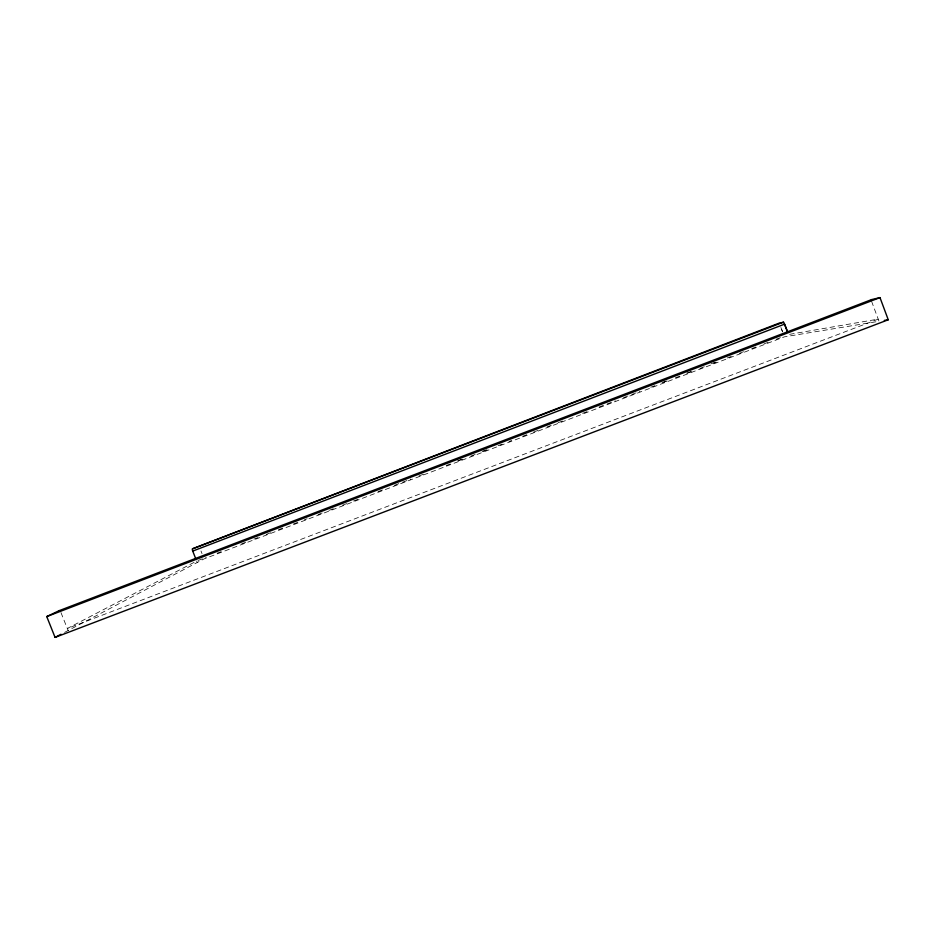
<?xml version="1.0" encoding="UTF-8"?>
<svg xmlns="http://www.w3.org/2000/svg" width="935" height="935" viewBox="0 0 935 935"><rect width="100%" height="100%" fill="white"/><g stroke="black" fill="none" stroke-linecap="round" stroke-linejoin="round"><path stroke-width="0.7" stroke-dasharray="4.67 3.51" d="M64.573 632.399L204.099 558.896L784.442 336.834L879.017 321.289L871.911 302.227M194.071 562.367L67.32 628.495L878.222 319.127L788.532 334.508L789.117 336.062M457.577 460.803L461.668 459.237M482.121 451.418L486.2 449.852M662.027 382.567L666.117 381.001M686.559 373.17L690.649 371.604M711.091 363.785L715.181 362.219M198.021 560.497L206.203 557.365M217.107 553.193L221.198 551.627M241.662 543.796L245.753 542.23M253.934 539.098L258.025 537.532M266.206 534.399L273.02 531.793M278.478 529.701L282.569 528.135M293.485 523.962L297.575 522.396M304.389 519.79L307.124 518.75M318.029 514.566L322.119 512.999M328.945 510.393L334.391 508.313M342.572 505.18L346.663 503.614M353.488 500.996L358.947 498.916M378.032 491.611L383.49 489.519M394.406 485.347L401.22 482.729M402.588 482.215L410.769 479.082M418.95 475.95L425.764 473.344M446.229 465.513L450.319 463.947M458.501 460.815L462.591 459.249M470.772 456.116L477.586 453.51M483.044 451.418L487.135 449.852M498.051 445.679L502.142 444.113M508.956 441.507L511.69 440.455M522.595 436.283L526.685 434.717M533.511 432.11L538.957 430.018M547.15 426.886L551.241 425.32M558.055 422.714L563.513 420.621M582.598 413.317L588.057 411.236M598.973 407.052L605.787 404.446M607.154 403.92L615.335 400.788M623.516 397.656L630.33 395.049M631.698 394.535L639.879 391.403M650.795 387.219L654.886 385.652M663.067 382.52L667.158 380.954M675.339 377.833L682.164 375.216M687.611 373.135L691.701 371.569M699.894 368.437L706.708 365.819M713.522 363.212L716.257 362.172M727.161 358L731.252 356.434M739.433 353.301L743.535 351.735M751.717 348.603L755.807 347.037M763.988 343.905L768.079 342.339M776.26 339.206L780.351 337.64M60.974 612.6L68.126 630.517M200.99 550.995L202.03 553.637M196.654 561.023L197.238 562.508M782.56 331.843L780.667 326.841L782.56 331.832"/><path stroke-width="1.4" d="M55.071 637.401L888.25 319.77L879.987 297.599L871.63 299.586L59.08 610.695L46.75 616.586L55.071 637.401L61.009 634.269M192.727 551.089A2.151 0.655 68.9 0 1 192.528 548.81L779.276 323.089L783.682 322.248L787.562 331.913L784.64 324.129L192.727 551.089L195.672 558.534M192.528 548.81L783.472 322.131M46.75 616.586L879.987 297.599M884.3 320.413L888.25 319.77M871.478 300.684A2.676 0.655 69.1 0 1 871.63 299.586M59.08 610.695A2.536 1.052 69.1 0 1 60.027 611.069"/></g></svg>
